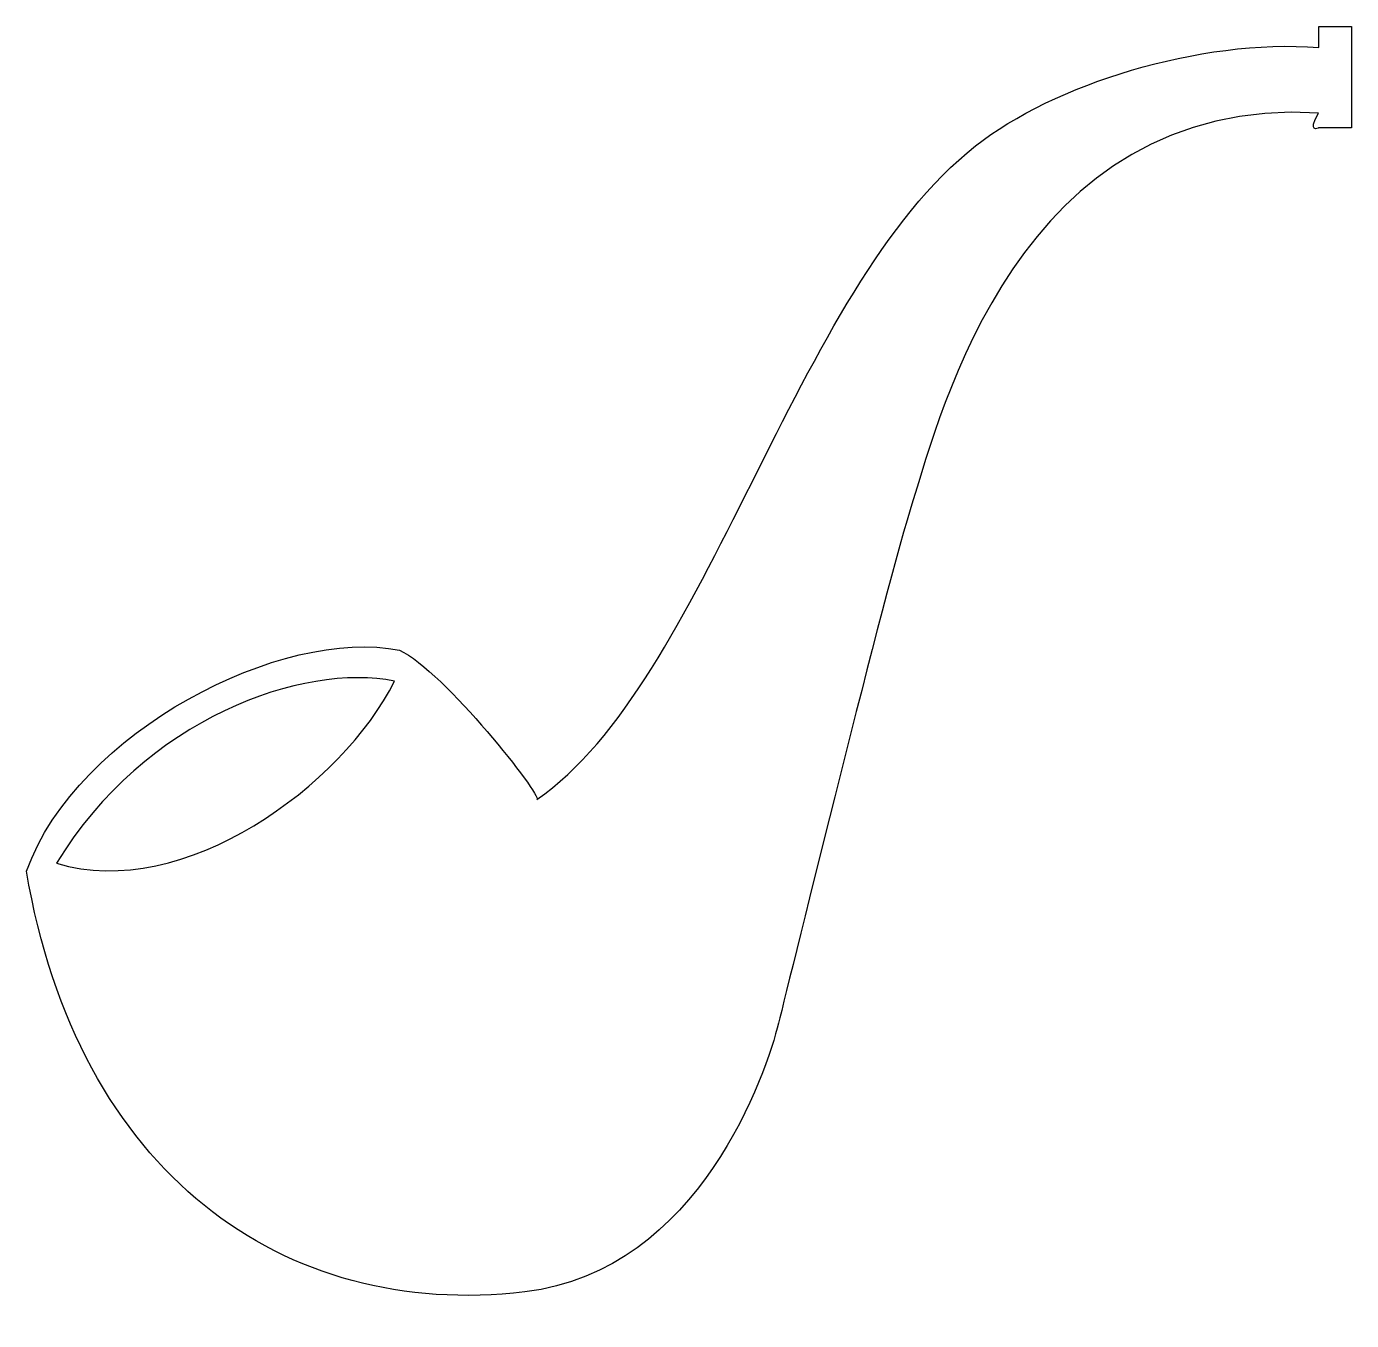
# Model space of a CAD drawing. Header units: centimetres. Extents: x -7.5 to 7.4, y -7.2 to 7.4.
import ezdxf

# ---------------------------------------------------------------- set-up
doc = ezdxf.new("R2010")
doc.units = ezdxf.units.CM
doc.header["$MEASUREMENT"] = 0
doc.layers.add('Camada 1', color=7, linetype='Continuous')

msp = doc.modelspace()

# ---------------------------------------------------------------- linework, layer by layer
at = {"layer": 'Camada 1'}
for points, knots in [([(7.44429, 6.24848), (7.44429, 6.24848), (7.44429, 7.39653), (7.44429, 7.39653), (7.44429, 7.39653), (7.44429, 7.39653), (7.07319, 7.39653), (7.07319, 7.39653), (7.07319, 7.39653), (7.07319, 7.39653), (7.07319, 7.16012), (7.07319, 7.16012), (7.07319, 7.16012), (5.72254, 7.26153), (4.07356, 6.74115), (3.18993, 6.04591), (3.18993, 6.04591), (1.13031, 4.4252), (0.15119, -0.03175), (-1.77342, -1.34845), (-1.77342, -1.34845), (-1.70592, -1.31472), (-2.8204, 0.10332), (-3.32674, 0.33975), (-3.32674, 0.33975), (-4.64352, 0.60992), (-6.97328, -0.57198), (-7.54727, -2.15887), (-7.54727, -2.15887), (-6.97328, -5.56911), (-4.64117, -7.24376), (-1.9086, -6.91954), (-1.9086, -6.91954), (0.08371, -6.68311), (0.82669, -4.42103), (0.96149, -3.88069), (0.96149, -3.88069), (1.09651, -3.34046), (2.17712, 1.08273), (2.48097, 2.02812), (2.48097, 2.02812), (2.78479, 2.97358), (3.66278, 6.62007), (7.07281, 6.41758), (7.07281, 6.41758), (6.93766, 6.18117), (7.07281, 6.24886), (7.07281, 6.24886), (7.07281, 6.24886), (7.07281, 6.24886), (7.44432, 6.24885), (7.44432, 6.24885), (7.44432, 6.24885), (7.44432, 6.24885), (7.44432, 6.24848), (7.44432, 6.24848), (7.44432, 6.24848), (7.44432, 6.24848), (7.44429, 6.24848), (7.44429, 6.24848)], [0, 0, 0, 0, 0.0625, 0.0625, 0.0625, 0.0625, 0.125, 0.125, 0.125, 0.125, 0.1875, 0.1875, 0.1875, 0.1875, 0.25, 0.25, 0.25, 0.25, 0.3125, 0.3125, 0.3125, 0.3125, 0.375, 0.375, 0.375, 0.375, 0.4375, 0.4375, 0.4375, 0.4375, 0.5, 0.5, 0.5, 0.5, 0.5625, 0.5625, 0.5625, 0.5625, 0.625, 0.625, 0.625, 0.625, 0.6875, 0.6875, 0.6875, 0.6875, 0.75, 0.75, 0.75, 0.75, 0.8125, 0.8125, 0.8125, 0.8125, 0.875, 0.875, 0.875, 0.875, 1, 1, 1, 1]), ([(-7.20759, -2.06944), (-6.20715, -0.42164), (-4.41227, 0.19629), (-3.38238, -0.00966), (-3.38238, -0.00966), (-3.97092, -1.18666), (-5.76564, -2.51079), (-7.20759, -2.06944)], [0, 0, 0, 0, 0.33333333, 0.33333333, 0.33333333, 0.33333333, 1, 1, 1, 1])]:
    msp.add_open_spline(points, degree=3, knots=knots, dxfattribs=at)

doc.saveas('drawing.dxf')
